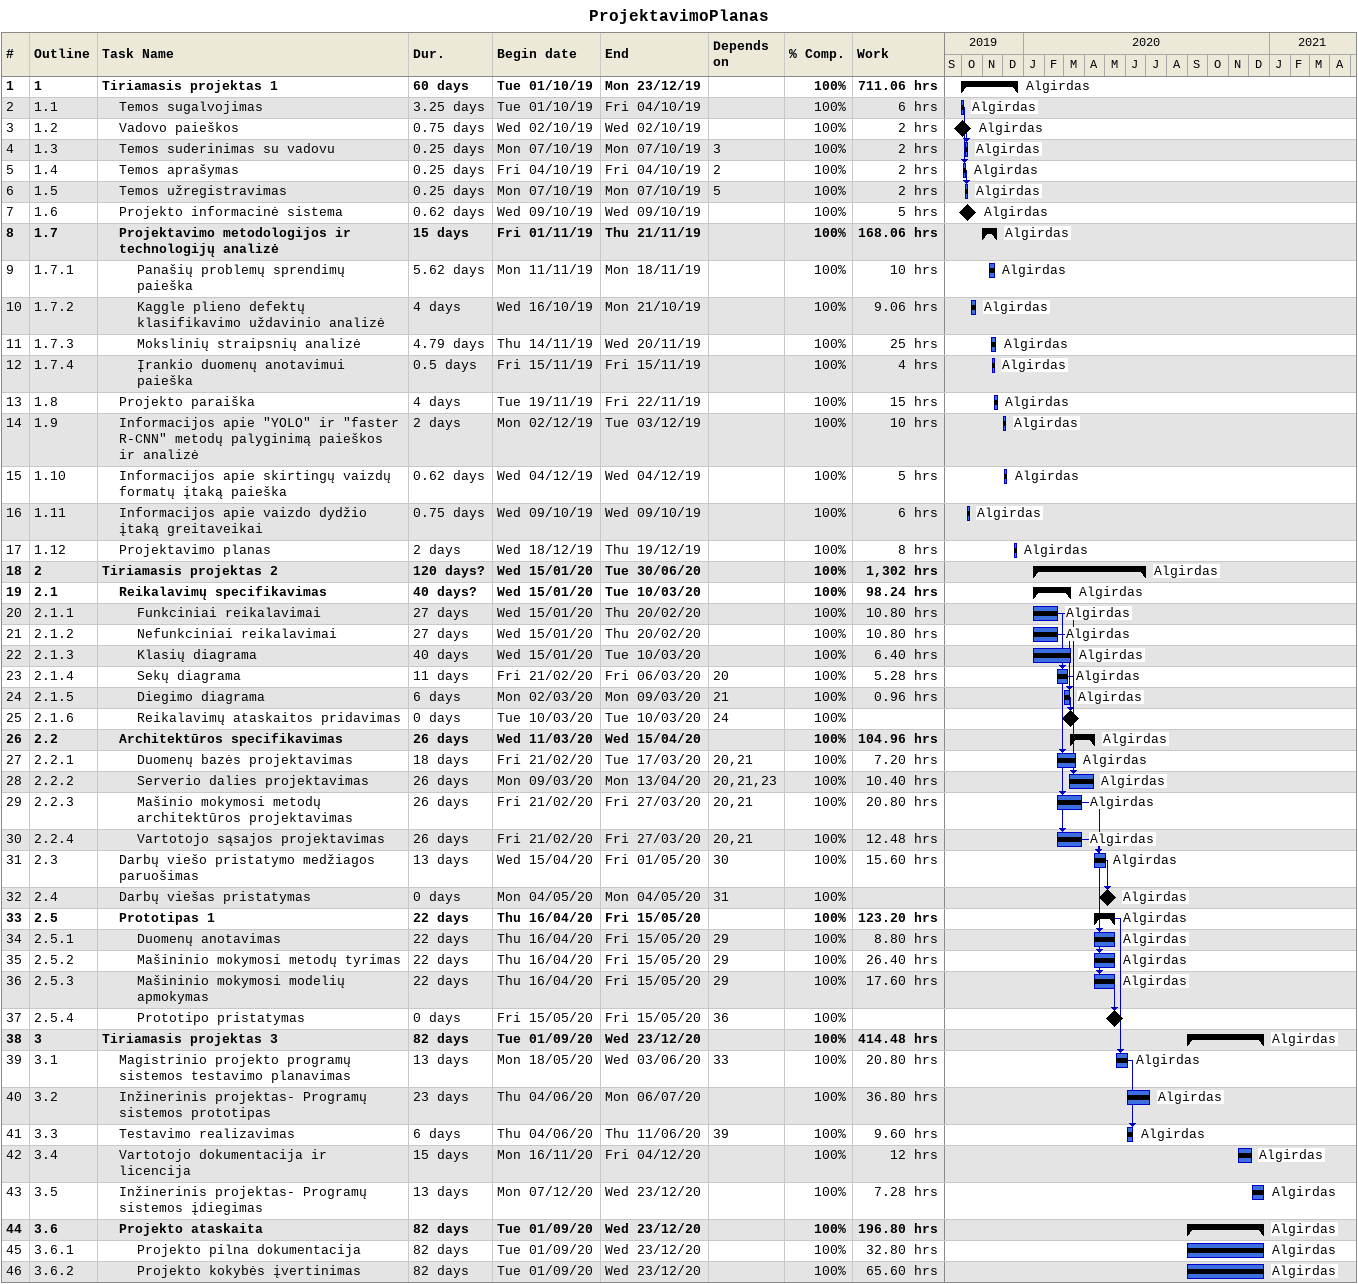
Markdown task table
ProjektavimoPlanas

| ID | WBS | Task | Duration | Start | Finish | Predecessors | Resources | % complete | Work (h) |
|---|---|---|---|---|---|---|---|---|---|
| 1 | 1 | **Tiriamasis projektas 1** | 60d | 2019-10-01 | 2019-12-23 |  | Algirdas | 100 | 711.06 |
| 2 | 1.1 | Temos sugalvojimas | 3.25d | 2019-10-01 | 2019-10-04 |  | Algirdas | 100 | 6 |
| 3 | 1.2 | Vadovo paieškos | 0.75d | 2019-10-02 | 2019-10-02 |  | Algirdas | 100 | 2 |
| 4 | 1.3 | Temos suderinimas su vadovu | 0.25d | 2019-10-07 | 2019-10-07 | 3 | Algirdas | 100 | 2 |
| 5 | 1.4 | Temos aprašymas | 0.25d | 2019-10-04 | 2019-10-04 | 2 | Algirdas | 100 | 2 |
| 6 | 1.5 | Temos užregistravimas | 0.25d | 2019-10-07 | 2019-10-07 | 5 | Algirdas | 100 | 2 |
| 7 | 1.6 | Projekto informacinė sistema | 0.62d | 2019-10-09 | 2019-10-09 |  | Algirdas | 100 | 5 |
| 8 | 1.7 | **Projektavimo metodologijos ir technologijų analizė** | 15d | 2019-11-01 | 2019-11-21 |  | Algirdas | 100 | 168.06 |
| 9 | 1.7.1 | Panašių problemų sprendimų paieška | 5.62d | 2019-11-11 | 2019-11-18 |  | Algirdas | 100 | 10 |
| 10 | 1.7.2 | Kaggle plieno defektų klasifikavimo uždavinio analizė | 4d | 2019-10-16 | 2019-10-21 |  | Algirdas | 100 | 9.06 |
| 11 | 1.7.3 | Mokslinių straipsnių analizė | 4.79d | 2019-11-14 | 2019-11-20 |  | Algirdas | 100 | 25 |
| 12 | 1.7.4 | Įrankio duomenų anotavimui paieška | 0.5d | 2019-11-15 | 2019-11-15 |  | Algirdas | 100 | 4 |
| 13 | 1.8 | Projekto paraiška | 4d | 2019-11-19 | 2019-11-22 |  | Algirdas | 100 | 15 |
| 14 | 1.9 | Informacijos apie "YOLO" ir "faster R-CNN" metodų palyginimą paieškos ir analizė | 2d | 2019-12-02 | 2019-12-03 |  | Algirdas | 100 | 10 |
| 15 | 1.10 | Informacijos apie skirtingų vaizdų formatų įtaką paieška | 0.62d | 2019-12-04 | 2019-12-04 |  | Algirdas | 100 | 5 |
| 16 | 1.11 | Informacijos apie vaizdo dydžio įtaką greitaveikai | 0.75d | 2019-10-09 | 2019-10-09 |  | Algirdas | 100 | 6 |
| 17 | 1.12 | Projektavimo planas | 2d | 2019-12-18 | 2019-12-19 |  | Algirdas | 100 | 8 |
| 18 | 2 | **Tiriamasis projektas 2** | 120d? | 2020-01-15 | 2020-06-30 |  | Algirdas | 100 | 1302 |
| 19 | 2.1 | **Reikalavimų specifikavimas** | 40d? | 2020-01-15 | 2020-03-10 |  | Algirdas | 100 | 98.24 |
| 20 | 2.1.1 | Funkciniai reikalavimai | 27d | 2020-01-15 | 2020-02-20 |  | Algirdas | 100 | 10.80 |
| 21 | 2.1.2 | Nefunkciniai reikalavimai | 27d | 2020-01-15 | 2020-02-20 |  | Algirdas | 100 | 10.80 |
| 22 | 2.1.3 | Klasių diagrama | 40d | 2020-01-15 | 2020-03-10 |  | Algirdas | 100 | 6.40 |
| 23 | 2.1.4 | Sekų diagrama | 11d | 2020-02-21 | 2020-03-06 | 20 | Algirdas | 100 | 5.28 |
| 24 | 2.1.5 | Diegimo diagrama | 6d | 2020-03-02 | 2020-03-09 | 21 | Algirdas | 100 | 0.96 |
| 25 | 2.1.6 | Reikalavimų ataskaitos pridavimas | 0d | 2020-03-10 | 2020-03-10 | 24 |  | 100 |  |
| 26 | 2.2 | **Architektūros specifikavimas** | 26d | 2020-03-11 | 2020-04-15 |  | Algirdas | 100 | 104.96 |
| 27 | 2.2.1 | Duomenų bazės projektavimas | 18d | 2020-02-21 | 2020-03-17 | 20, 21 | Algirdas | 100 | 7.20 |
| 28 | 2.2.2 | Serverio dalies projektavimas | 26d | 2020-03-09 | 2020-04-13 | 20, 21, 23 | Algirdas | 100 | 10.40 |
| 29 | 2.2.3 | Mašinio mokymosi metodų architektūros projektavimas | 26d | 2020-02-21 | 2020-03-27 | 20, 21 | Algirdas | 100 | 20.80 |
| 30 | 2.2.4 | Vartotojo sąsajos projektavimas | 26d | 2020-02-21 | 2020-03-27 | 20, 21 | Algirdas | 100 | 12.48 |
| 31 | 2.3 | Darbų viešo pristatymo medžiagos paruošimas | 13d | 2020-04-15 | 2020-05-01 | 30 | Algirdas | 100 | 15.60 |
| 32 | 2.4 | Darbų viešas pristatymas | 0d | 2020-05-04 | 2020-05-04 | 31 | Algirdas | 100 |  |
| 33 | 2.5 | **Prototipas 1** | 22d | 2020-04-16 | 2020-05-15 |  | Algirdas | 100 | 123.20 |
| 34 | 2.5.1 | Duomenų anotavimas | 22d | 2020-04-16 | 2020-05-15 | 29 | Algirdas | 100 | 8.80 |
| 35 | 2.5.2 | Mašininio mokymosi metodų tyrimas | 22d | 2020-04-16 | 2020-05-15 | 29 | Algirdas | 100 | 26.40 |
| 36 | 2.5.3 | Mašininio mokymosi modelių apmokymas | 22d | 2020-04-16 | 2020-05-15 | 29 | Algirdas | 100 | 17.60 |
| 37 | 2.5.4 | Prototipo pristatymas | 0d | 2020-05-15 | 2020-05-15 | 36 |  | 100 |  |
| 38 | 3 | **Tiriamasis projektas 3** | 82d | 2020-09-01 | 2020-12-23 |  | Algirdas | 100 | 414.48 |
| 39 | 3.1 | Magistrinio projekto programų sistemos testavimo planavimas | 13d | 2020-05-18 | 2020-06-03 | 33 | Algirdas | 100 | 20.80 |
| 40 | 3.2 | Inžinerinis projektas- Programų sistemos prototipas | 23d | 2020-06-04 | 2020-07-06 |  | Algirdas | 100 | 36.80 |
| 41 | 3.3 | Testavimo realizavimas | 6d | 2020-06-04 | 2020-06-11 | 39 | Algirdas | 100 | 9.60 |
| 42 | 3.4 | Vartotojo dokumentacija ir licencija | 15d | 2020-11-16 | 2020-12-04 |  | Algirdas | 100 | 12 |
| 43 | 3.5 | Inžinerinis projektas- Programų sistemos įdiegimas | 13d | 2020-12-07 | 2020-12-23 |  | Algirdas | 100 | 7.28 |
| 44 | 3.6 | **Projekto ataskaita** | 82d | 2020-09-01 | 2020-12-23 |  | Algirdas | 100 | 196.80 |
| 45 | 3.6.1 | Projekto pilna dokumentacija | 82d | 2020-09-01 | 2020-12-23 |  | Algirdas | 100 | 32.80 |
| 46 | 3.6.2 | Projekto kokybės įvertinimas | 82d | 2020-09-01 | 2020-12-23 |  | Algirdas | 100 | 65.60 |
